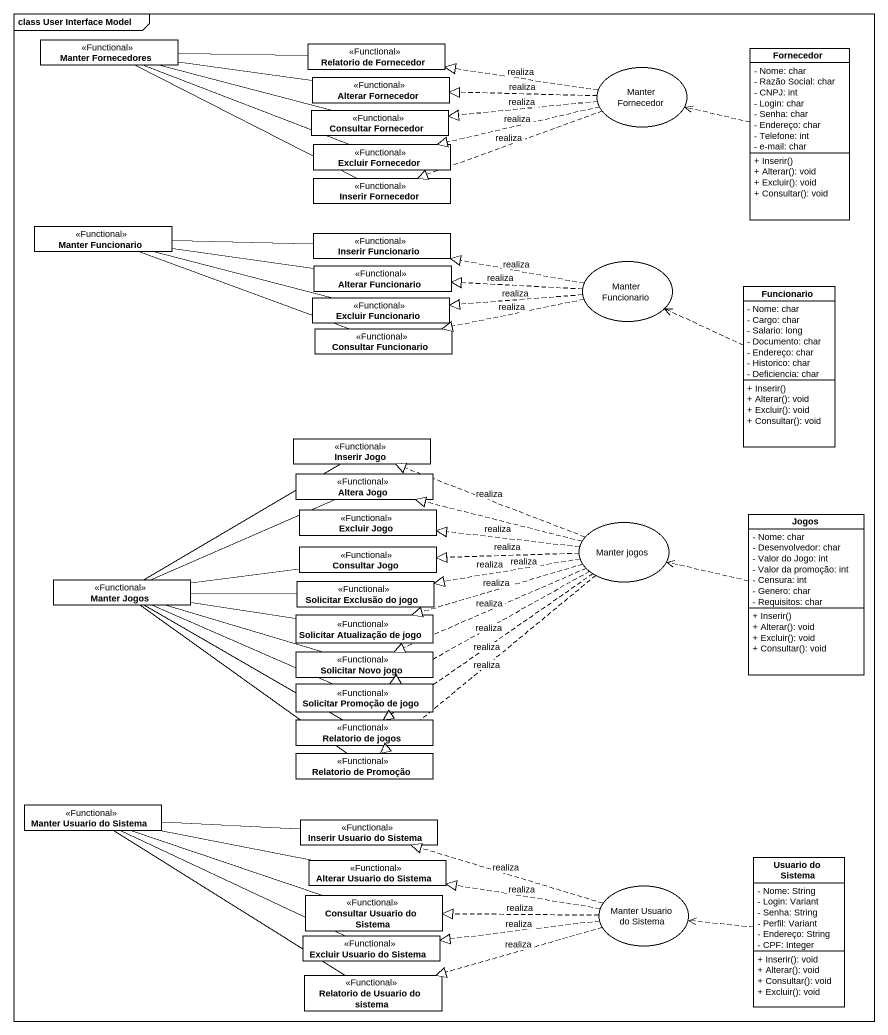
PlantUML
@startuml
mainframe class User Interface Model
allowmixing
hide circle
hide empty members
skinparam classAttributeIconSize 0
class "Manter Fornecedores" as Manter_Fornecedores <<Functional>>
class "Relatorio de Fornecedor" as Relatorio_de_Fornecedor <<Functional>>
class Fornecedor {
  - Nome: char
  - Razão Social: char
  - CNPJ: int
  - Login: char
  - Senha: char
  - Endereço: char
  - Telefone: int
  - e-mail: char
  + Inserir()
  + Alterar(): void
  + Excluir(): void
  + Consultar(): void
}
class "Alterar Fornecedor" as Alterar_Fornecedor <<Functional>>
usecase "Manter Fornecedor" as Manter_Fornecedor
class "Consultar Fornecedor" as Consultar_Fornecedor <<Functional>>
class "Excluir Fornecedor" as Excluir_Fornecedor <<Functional>>
class "Inserir Fornecedor" as Inserir_Fornecedor <<Functional>>
class "Manter Funcionario" as Manter_Funcionario <<Functional>>
class "Inserir Funcionario" as Inserir_Funcionario <<Functional>>
class "Alterar Funcionario" as Alterar_Funcionario <<Functional>>
usecase "Manter Funcionario" as Manter_Funcionario_2
class Funcionario {
  - Nome: char
  - Cargo: char
  - Salario: long
  - Documento: char
  - Endereço: char
  - Historico: char
  - Deficiencia: char
  + Inserir()
  + Alterar(): void
  + Excluir(): void
  + Consultar(): void
}
class "Excluir Funcionario" as Excluir_Funcionario <<Functional>>
class "Consultar Funcionario" as Consultar_Funcionario <<Functional>>
class "Inserir Jogo" as Inserir_Jogo <<Functional>>
class "Altera Jogo" as Altera_Jogo <<Functional>>
class "Excluir Jogo" as Excluir_Jogo <<Functional>>
class Jogos {
  - Nome: char
  - Desenvolvedor: char
  - Valor do Jogo: int
  - Valor da promoção: int
  - Censura: int
  - Genero: char
  - Requisitos: char
  + Inserir()
  + Alterar(): void
  + Excluir(): void
  + Consultar(): void
}
class "Consultar Jogo" as Consultar_Jogo <<Functional>>
usecase "Manter jogos" as Manter_jogos
class "Manter Jogos" as Manter_Jogos <<Functional>>
class "Solicitar Exclusão do jogo" as Solicitar_Exclusão_do_jogo <<Functional>>
class "Solicitar Atualização de jogo" as Solicitar_Atualização_de <<Functional>>
class "Solicitar Novo jogo" as Solicitar_Novo_jogo <<Functional>>
class "Solicitar Promoção de jogo" as Solicitar_Promoção_de_jogo <<Functional>>
class "Relatorio de jogos" as Relatorio_de_jogos <<Functional>>
class "Relatorio de Promoção" as Relatorio_de_Promoção <<Functional>>
class "Manter Usuario do Sistema" as Manter_Usuario_do_Sistema <<Functional>>
class "Inserir Usuario do Sistema" as Inserir_Usuario_do_Sistema <<Functional>>
class "Alterar Usuario do Sistema" as Alterar_Usuario_do_Sistema <<Functional>>
class "Usuario do Sistema" as Usuario_do_Sistema {
  - Nome: String
  - Login: Variant
  - Senha: String
  - Perfil: Variant
  - Endereço: String
  - CPF: Integer
  + Inserir(): void
  + Alterar(): void
  + Consultar(): void
  + Excluir(): void
}
class "Consultar Usuario do Sistema" as Consultar_Usuario_do_Sistema <<Functional>>
usecase "Manter Usuario do Sistema" as Manter_Usuario_do_Sistema_2
class "Excluir Usuario do Sistema" as Excluir_Usuario_do_Sistema <<Functional>>
class "Relatorio de Usuario do sistema" as Relatorio_de_Usuario_do <<Functional>>
Relatorio_de_Fornecedor -left- Manter_Fornecedores
Fornecedor .left.> Manter_Fornecedor
Alterar_Fornecedor -left- Manter_Fornecedores
Manter_Fornecedor .left.|> Relatorio_de_Fornecedor : realiza
Manter_Fornecedor .left.|> Alterar_Fornecedor : realiza
Manter_Fornecedor .left.|> Consultar_Fornecedor : realiza
Manter_Fornecedor .left.|> Excluir_Fornecedor : realiza
Manter_Fornecedor .left.|> Inserir_Fornecedor : realiza
Consultar_Fornecedor -left- Manter_Fornecedores
Excluir_Fornecedor -left- Manter_Fornecedores
Inserir_Fornecedor -left- Manter_Fornecedores
Inserir_Funcionario -left- Manter_Funcionario
Alterar_Funcionario -left- Manter_Funcionario
Manter_Funcionario_2 .left.|> Inserir_Funcionario : realiza
Manter_Funcionario_2 .left.|> Alterar_Funcionario : realiza
Manter_Funcionario_2 .left.|> Excluir_Funcionario : realiza
Manter_Funcionario_2 .left.|> Consultar_Funcionario : realiza
Funcionario .left.> Manter_Funcionario_2
Excluir_Funcionario -left- Manter_Funcionario
Consultar_Funcionario -left- Manter_Funcionario
Inserir_Jogo -left- Manter_Jogos
Altera_Jogo -left- Manter_Jogos
Jogos .left.> Manter_jogos
Consultar_Jogo -left- Manter_Jogos
Manter_jogos .left.|> Inserir_Jogo : realiza
Manter_jogos .left.|> Altera_Jogo : realiza
Manter_jogos .left.|> Excluir_Jogo : realiza
Manter_jogos .left.|> Consultar_Jogo : realiza
Manter_jogos .left.|> Solicitar_Exclusão_do_jogo : realiza
Manter_jogos .left.|> Solicitar_Atualização_de : realiza
Manter_jogos .left.|> Solicitar_Novo_jogo : realiza
Manter_jogos .left.|> Solicitar_Promoção_de_jogo : realiza
Manter_jogos ..|> Relatorio_de_jogos : realiza
Manter_jogos ..|> Relatorio_de_Promoção : realiza
Solicitar_Exclusão_do_jogo -left- Manter_Jogos
Solicitar_Atualização_de -left- Manter_Jogos
Solicitar_Novo_jogo -left- Manter_Jogos
Solicitar_Promoção_de_jogo -left- Manter_Jogos
Relatorio_de_jogos -left- Manter_Jogos
Relatorio_de_Promoção -up- Manter_Jogos
Manter_Usuario_do_Sistema -right- Inserir_Usuario_do_Sistema
Alterar_Usuario_do_Sistema -left- Manter_Usuario_do_Sistema
Usuario_do_Sistema .left.> Manter_Usuario_do_Sistema_2
Consultar_Usuario_do_Sistema -left- Manter_Usuario_do_Sistema
Manter_Usuario_do_Sistema_2 .left.|> Inserir_Usuario_do_Sistema : realiza
Manter_Usuario_do_Sistema_2 .left.|> Alterar_Usuario_do_Sistema : realiza
Manter_Usuario_do_Sistema_2 .left.|> Consultar_Usuario_do_Sistema : realiza
Manter_Usuario_do_Sistema_2 .left.|> Excluir_Usuario_do_Sistema : realiza
Manter_Usuario_do_Sistema_2 .left.|> Relatorio_de_Usuario_do : realiza
Excluir_Usuario_do_Sistema -left- Manter_Usuario_do_Sistema
Relatorio_de_Usuario_do -up- Manter_Usuario_do_Sistema
@enduml
